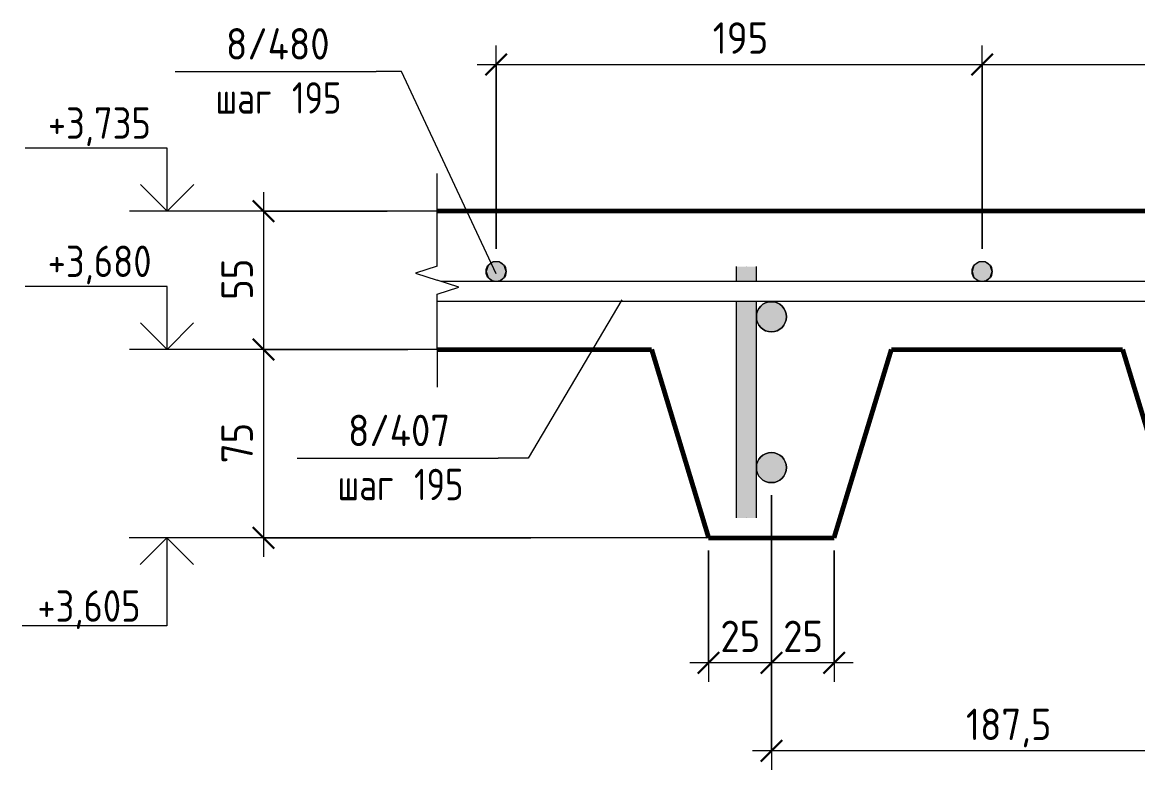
# Model space of a CAD drawing. Header units: millimetres. Extents: x 482 to 25547, y -975 to 52167.
# Drawn here: x 6345.4 to 6789.3, y 3512.8 to 3810.1 of the extents above; entities that cross this region are included whole.
import ezdxf

# ---------------------------------------------------------------- set-up
doc = ezdxf.new("R2010")
doc.units = ezdxf.units.MM
for name, color, linetype, lineweight in [('AA_Dim', 7, 'Continuous', 9), ('AA_Dim-5', 7, 'Continuous', 9), ('AA_Oformlenie', 7, 'Continuous', 9), ('AA_Vinoska', 7, 'Continuous', 9), ('AA_Visotnaya otmetka', 7, 'Continuous', 9), ('AF_Perekritie_Опалубка', 253, 'Continuous', 20), ('KR_Armatura', 7, 'Continuous', 20), ('KR_Armatura_Tonkie', 7, 'Continuous', 20), ('KR_Fundament', 7, 'Continuous', 20)]:
    doc.layers.add(name, color=color, linetype=linetype, lineweight=lineweight)
doc.styles.add('ISOCPEUR_5', font='isocpeur.TTF', dxfattribs={"width": 0.9, "height": 12.5})
doc.styles.add('ISOCPEUR_6', font='isocpeur.TTF', dxfattribs={"width": 0.8, "height": 12.5})
doc.styles.add('ISOCPEUR_7', font='isocpeur.TTF', dxfattribs={"width": 0.85, "height": 12.5})
doc.dimstyles.new('00_Точн_3_знака__прозр__1', dxfattribs={"dimscale": 304.8, "dimtxt": 12.534437, "dimasz": 0.027887, "dimexe": 0.024606, "dimexo": 0.016404, "dimgap": 0.00164, "dimtad": 1, "dimdec": 3, "dimrnd": 0.001, "dimdsep": 46, "dimtxsty": 'ISOCPEUR_5', "dimblk1": 'OBLIQUE', "dimblk2": 'OBLIQUE', "dimsah": 1, "dimcen": 0.09, "dimdle": 0.024606, "dimazin": 0, "dimtfac": 1, "dimtdec": 4, "dimtix": 1, "dimtmove": 0, "dimatfit": 3, "dimfxl": 1, "dimtvp": 1, "dimtolj": 1, "dimtzin": 0, "dimlwd": 18, "dimlwe": 18, "dimarcsym": 2})
doc.dimstyles.new('05_Округл_5мм__прозр_', dxfattribs={"dimscale": 304.8, "dimtxt": 12.534437, "dimasz": 0.027887, "dimexe": 0.024606, "dimexo": 0.016404, "dimgap": 0.00164, "dimtad": 1, "dimdec": 0, "dimrnd": 5, "dimdsep": 46, "dimtxsty": 'ISOCPEUR_5', "dimblk1": 'OBLIQUE', "dimblk2": 'OBLIQUE', "dimsah": 1, "dimcen": 0.09, "dimdle": 0.024606, "dimazin": 0, "dimtfac": 1, "dimtdec": 4, "dimtix": 1, "dimtmove": 0, "dimatfit": 3, "dimfxl": 1, "dimtvp": 1, "dimtolj": 1, "dimtzin": 0, "dimlwd": 18, "dimlwe": 18, "dimarcsym": 2})

# ---------------------------------------------------------------- blocks, each defined once
blk = doc.blocks.new('204_Плита по профлисту с монолитным слоем с вырезанием плиты_ГОСТ 24045-2016__Фунд_Перекрытие_ - Н75-3798773-Узел армирования покрытия по профлисту')
at = {"layer": 'KR_Fundament', "lineweight": 60}
for p, q in [((4943.61, 3735), (4312, 3735)), ((4312, 3680), (4397.31, 3680)), ((4397.31, 3680), (4420.06, 3605)), ((4470.06, 3605), (4492.81, 3680)), ((4492.81, 3680), (4584.81, 3680)), ((4584.81, 3680), (4607.56, 3605)), ((4657.56, 3605), (4680.31, 3680)), ((4680.31, 3680), (4772.31, 3680)), ((4772.31, 3680), (4795.06, 3605)), ((4845.06, 3605), (4867.81, 3680)), ((4867.81, 3680), (4943.61, 3680)), ((4420.06, 3605), (4470.06, 3605)), ((4607.56, 3605), (4657.56, 3605)), ((4795.06, 3605), (4845.06, 3605))]:
    blk.add_line(p, q, dxfattribs=at)
blk = doc.blocks.new('350_Стержень верт с удлинением концов _НесАрм_РабПлоск_ - 350_Стержень верт с удлинением концов _НесАрм_РабПлоск_-3890389-Узел армирования покрытия по профлисту')
at = {"layer": 'KR_Armatura_Tonkie'}
blk.add_hatch(color=256, dxfattribs=at).paths.add_polyline_path([(4445.06, 3626.97), (4446.61, 3627.17), (4448.06, 3627.77), (4449.3, 3628.73), (4450.26, 3629.97), (4450.86, 3631.42), (4451.06, 3632.97), (4450.86, 3634.52), (4450.26, 3635.97), (4449.3, 3637.21), (4448.06, 3638.16), (4446.61, 3638.76), (4445.06, 3638.97), (4443.51, 3638.76), (4442.06, 3638.16), (4440.82, 3637.21), (4439.87, 3635.97), (4439.27, 3634.52), (4439.06, 3632.97), (4439.27, 3631.42), (4439.87, 3629.97), (4440.82, 3628.73), (4442.06, 3627.77), (4443.51, 3627.17)])
at = {"layer": 'AA_Oformlenie'}
for start, end in [(0, 180), (180, 0)]:
    blk.add_arc((4445.06, 3632.97), 6, start, end, dxfattribs=at)
at = {"layer": 'KR_Armatura_Tonkie'}
blk.add_circle((4445.06, 3632.97), 6, dxfattribs=at)
blk = doc.blocks.new('350_Ряд стержней прямых горизонтально _НесАрм_РабПлоск_ - 350_Ряд стержней прямых горизонтально _НесАрм_РабПлоск_-3905324-Узел армирования покрытия по профлисту')
at = {"layer": 'KR_Armatura_Tonkie'}
h = blk.add_hatch(color=256, dxfattribs=at)
h.paths.add_polyline_path([(4435.06, 3612.97), (4435.06, 3699), (4431.06, 3699), (4431.06, 3612.97), (4434.03, 3612.97)])
h.paths.add_polyline_path([(4435.06, 3707), (4435.06, 3712.97), (4431.06, 3712.97), (4431.06, 3707), (4435, 3707)])
h = blk.add_hatch(color=256, dxfattribs=at)
h.paths.add_polyline_path([(4436.1, 3612.97), (4439.06, 3612.97), (4439.04, 3699), (4435.06, 3699), (4435.06, 3612.97)])
h.paths.add_polyline_path([(4435.06, 3707), (4439.06, 3707), (4439.06, 3712.97), (4435.06, 3712.97)])
for p, q in [((4431.06, 3712.97), (4431.06, 3707)), ((4435.06, 3712.97), (4435.06, 3712.97)), ((4435.06, 3712.97), (4435.06, 3712.97)), ((4435.06, 3712.97), (4435.06, 3712.97)), ((4435.06, 3712.97), (4435.06, 3712.97)), ((4439.06, 3707), (4439.06, 3712.97)), ((4431.06, 3699), (4431.06, 3612.97)), ((4439.06, 3697.75), (4439.06, 3699)), ((4439.06, 3612.97), (4439.06, 3697.71)), ((4435.06, 3612.97), (4435.06, 3612.97)), ((4435.06, 3612.97), (4435.06, 3612.97)), ((4435.06, 3612.97), (4435.06, 3612.97)), ((4435.06, 3612.97), (4435.06, 3612.97))]:
    blk.add_line(p, q, dxfattribs=at)
blk = doc.blocks.new('011_ЛинияОбрыва _ЭлУзла_Линия_ - Тип 1-3891358-Узел армирования покрытия по профлисту')
at = {"layer": 'AA_Oformlenie'}
for p, q in [((4312, 3713.13), (4312, 3735)), ((4312, 3680), (4312, 3702))]:
    blk.add_line(p, q, dxfattribs=at)
blk = doc.blocks.new('DIMBLOCK9-Узел армирования покрытия по профлисту')
at = {"layer": 'AA_Dim-5', "lineweight": 18}
for p, q in [((6533.99, 3720), (6533.99, 3800.84)), ((6727.42, 3720), (6727.42, 3800.84)), ((6526.49, 3793.34), (6727.42, 3793.34)), ((6533.99, 3793.34), (6533.99, 3720)), ((6727.42, 3793.34), (6727.42, 3720))]:
    blk.add_line(p, q, dxfattribs=at)
at = {"layer": 'AA_Dim-5', "lineweight": 30}
for p, q in [((6533.99, 3793.34), (6538.24, 3797.59)), ((6727.42, 3793.34), (6731.67, 3797.59)), ((6533.99, 3793.34), (6529.74, 3789.09)), ((6727.42, 3793.34), (6723.17, 3789.09))]:
    blk.add_line(p, q, dxfattribs=at)
at = {"layer": 'AA_Dim-5', "color": 0, "lineweight": 18, "insert": (6620.18, 3810.12), "char_height": 12.5, "width": 25.2581, "attachment_point": 1, "line_spacing_factor": 1.135194, "style": 'ISOCPEUR_5'}
blk.add_mtext('195', dxfattribs=at)
blk = doc.blocks.new('_Oblique')
at = {"color": 0, "linetype": 'ByBlock', "lineweight": -2}
blk.add_line((-0.5, -0.5), (0.5, 0.5), dxfattribs=at)
blk = doc.blocks.new('DIMBLOCK10-Узел армирования покрытия по профлисту')
at = {"layer": 'AA_Dim-5', "lineweight": 18}
for p, q in [((6727.42, 3720), (6727.42, 3800.84)), ((6920.84, 3720), (6920.84, 3800.84)), ((6727.42, 3793.34), (6920.84, 3793.34)), ((6727.42, 3793.34), (6727.42, 3720)), ((6920.84, 3793.34), (6920.84, 3720))]:
    blk.add_line(p, q, dxfattribs=at)
at = {"layer": 'AA_Dim-5', "lineweight": 30}
for p, q in [((6727.42, 3793.34), (6731.67, 3797.59)), ((6920.84, 3793.34), (6925.09, 3797.59)), ((6727.42, 3793.34), (6723.17, 3789.09)), ((6920.84, 3793.34), (6916.59, 3789.09))]:
    blk.add_line(p, q, dxfattribs=at)
at = {"layer": 'AA_Dim-5', "color": 0, "lineweight": 18, "insert": (6813.61, 3810.12), "char_height": 12.5, "width": 25.2581, "attachment_point": 1, "line_spacing_factor": 1.135194, "style": 'ISOCPEUR_5'}
blk.add_mtext('195', dxfattribs=at)
blk = doc.blocks.new('DIMBLOCK12-Узел армирования покрытия по профлисту')
at = {"layer": 'AA_Dim-5', "lineweight": 30}
for p, q in [((6441.42, 3735), (6437.17, 3739.25)), ((6441.42, 3735), (6445.67, 3730.75)), ((6441.42, 3680), (6437.17, 3684.25)), ((6441.42, 3680), (6445.67, 3675.75))]:
    blk.add_line(p, q, dxfattribs=at)
at = {"layer": 'AA_Dim-5', "lineweight": 18}
for p, q in [((6441.42, 3742.5), (6441.42, 3680)), ((6490.67, 3735), (6433.92, 3735)), ((6441.42, 3735), (6490.67, 3735)), ((6498.81, 3680), (6433.92, 3680)), ((6441.42, 3680), (6498.81, 3680))]:
    blk.add_line(p, q, dxfattribs=at)
at = {"layer": 'AA_Dim-5', "color": 0, "lineweight": 18, "insert": (6424.64, 3699.7), "char_height": 12.5, "width": 18.7307, "attachment_point": 1, "rotation": 90, "line_spacing_factor": 1.135194, "style": 'ISOCPEUR_5'}
blk.add_mtext('55', dxfattribs=at)
blk = doc.blocks.new('DIMBLOCK13-Узел армирования покрытия по профлисту')
at = {"layer": 'AA_Dim-5', "lineweight": 30}
for p, q in [((6441.42, 3680), (6437.17, 3684.25)), ((6441.42, 3680), (6445.67, 3675.75)), ((6441.42, 3605), (6437.17, 3609.25)), ((6441.42, 3605), (6445.67, 3600.75))]:
    blk.add_line(p, q, dxfattribs=at)
at = {"layer": 'AA_Dim-5', "lineweight": 18}
for p, q in [((6498.81, 3680), (6433.92, 3680)), ((6441.42, 3680), (6441.42, 3597.5)), ((6441.42, 3680), (6498.81, 3680)), ((6547.78, 3605), (6433.92, 3605)), ((6441.42, 3605), (6547.78, 3605))]:
    blk.add_line(p, q, dxfattribs=at)
at = {"layer": 'AA_Dim-5', "color": 0, "lineweight": 18, "insert": (6424.64, 3634.7), "char_height": 12.5, "width": 18.7307, "attachment_point": 1, "rotation": 90, "line_spacing_factor": 1.135194, "style": 'ISOCPEUR_5'}
blk.add_mtext('75', dxfattribs=at)
blk = doc.blocks.new('042_М_Арматуры - Диам длина поз _ Комментарий-2260297-Узел армирования покрытия по профлисту')
at = {"layer": 'AA_Vinoska'}
blk.add_line((4256.29, 3636.73), (4336.29, 3636.73), dxfattribs=at)
blk = doc.blocks.new('DIMBLOCK21-Узел армирования покрытия по профлисту')
at = {"layer": 'AA_Dim-5', "lineweight": 18}
for p, q in [((6643.56, 3621.97), (6643.56, 3547.77)), ((6643.56, 3555.27), (6643.56, 3621.97)), ((6668.56, 3600), (6668.56, 3547.77)), ((6668.56, 3555.27), (6668.56, 3600)), ((6676.06, 3555.27), (6643.56, 3555.27))]:
    blk.add_line(p, q, dxfattribs=at)
at = {"layer": 'AA_Dim-5', "lineweight": 30}
for p, q in [((6643.56, 3555.27), (6647.81, 3559.52)), ((6668.56, 3555.27), (6672.81, 3559.52)), ((6643.56, 3555.27), (6639.31, 3551.02)), ((6668.56, 3555.27), (6664.31, 3551.02))]:
    blk.add_line(p, q, dxfattribs=at)
at = {"layer": 'AA_Dim-5', "color": 0, "lineweight": 18, "insert": (6648.25, 3572.06), "char_height": 12.5, "width": 18.7307, "attachment_point": 1, "line_spacing_factor": 1.135194, "style": 'ISOCPEUR_5'}
blk.add_mtext('25', dxfattribs=at)
blk = doc.blocks.new('DIMBLOCK22-Узел армирования покрытия по профлисту')
at = {"layer": 'AA_Dim-5', "lineweight": 18}
for p, q in [((6643.56, 3621.97), (6643.56, 3547.77)), ((6643.56, 3555.27), (6643.56, 3621.97)), ((6618.56, 3600), (6618.56, 3547.77)), ((6618.56, 3555.27), (6618.56, 3600)), ((6643.56, 3555.27), (6611.06, 3555.27))]:
    blk.add_line(p, q, dxfattribs=at)
at = {"layer": 'AA_Dim-5', "lineweight": 30}
for p, q in [((6618.56, 3555.27), (6622.81, 3559.52)), ((6643.56, 3555.27), (6647.81, 3559.52)), ((6618.56, 3555.27), (6614.31, 3551.02)), ((6643.56, 3555.27), (6639.31, 3551.02))]:
    blk.add_line(p, q, dxfattribs=at)
at = {"layer": 'AA_Dim-5', "color": 0, "lineweight": 18, "insert": (6623.25, 3572.06), "char_height": 12.5, "width": 18.7307, "attachment_point": 1, "line_spacing_factor": 1.135194, "style": 'ISOCPEUR_5'}
blk.add_mtext('25', dxfattribs=at)
blk = doc.blocks.new('DIMBLOCK24-Узел армирования покрытия по профлисту')
at = {"layer": 'AA_Dim-5', "lineweight": 18}
for p, q in [((6643.56, 3621.97), (6643.56, 3512.77)), ((6643.56, 3520.27), (6643.56, 3621.97)), ((6831.06, 3622), (6831.06, 3512.77)), ((6831.06, 3520.27), (6831.06, 3622)), ((6831.06, 3520.27), (6636.06, 3520.27))]:
    blk.add_line(p, q, dxfattribs=at)
at = {"layer": 'AA_Dim-5', "lineweight": 30}
for p, q in [((6643.56, 3520.27), (6647.81, 3524.52)), ((6831.06, 3520.27), (6835.31, 3524.52)), ((6643.56, 3520.27), (6639.31, 3516.02)), ((6831.06, 3520.27), (6826.81, 3516.02))]:
    blk.add_line(p, q, dxfattribs=at)
at = {"layer": 'AA_Dim-5', "color": 0, "lineweight": 18, "insert": (6720.99, 3537.06), "char_height": 12.5, "width": 39.1642, "attachment_point": 1, "line_spacing_factor": 1.135194, "style": 'ISOCPEUR_5'}
blk.add_mtext('187,5', dxfattribs=at)
blk = doc.blocks.new('Высотные отметки - Стрелка вверх-400292-Узел армирования покрытия по профлисту')
at = {"layer": 'AA_Vinoska'}
for p, q in [((4204.56, 3760), (4148.06, 3760)), ((4204.56, 3735), (4204.56, 3760)), ((4204.56, 3735), (4193.95, 3745.61)), ((4204.56, 3735), (4215.16, 3745.61)), ((4219.56, 3735), (4189.56, 3735))]:
    blk.add_line(p, q, dxfattribs=at)
blk = doc.blocks.new('Высотные отметки - Стрелка вниз высокая-400290-Узел армирования покрытия по профлисту')
at = {"layer": 'AA_Vinoska'}
for p, q in [((4219.38, 3605), (4189.38, 3605)), ((4204.38, 3605), (4193.77, 3594.39)), ((4204.38, 3605), (4204.38, 3570)), ((4204.38, 3605), (4214.99, 3594.39)), ((4204.38, 3570), (4146.88, 3570))]:
    blk.add_line(p, q, dxfattribs=at)

msp = doc.modelspace()

# ---------------------------------------------------------------- hatches: boundary and pattern name
at = {"layer": 'KR_Armatura'}
h = msp.add_hatch(color=256, dxfattribs=at)
edge = h.paths.add_edge_path()
edge.add_arc((6533.9869, 3711), 4, 0, 360)
for points in [[(6532.7508, 3707.1958), (6535.223, 3707.1958), (6537.223, 3708.6489), (6537.9869, 3711), (6537.223, 3713.3511), (6535.223, 3714.8042), (6532.7508, 3714.8042), (6530.7508, 3713.3511), (6529.9869, 3711), (6530.7508, 3708.6489)], [(6726.1794, 3707.1958), (6728.6515, 3707.1958), (6730.6515, 3708.6489), (6731.4155, 3711), (6730.6515, 3713.3511), (6728.6515, 3714.8042), (6726.1794, 3714.8042), (6724.1794, 3713.3511), (6723.4155, 3711), (6724.1794, 3708.6489)]]:
    msp.add_hatch(color=256, dxfattribs=at).paths.add_polyline_path(points)
h = msp.add_hatch(color=256, dxfattribs=at)
edge = h.paths.add_edge_path()
edge.add_arc((6727.4155, 3711), 4, 0, 360)

# ---------------------------------------------------------------- linework, layer by layer
at = {"layer": 'AA_Vinoska'}
for p, q in [((6496.3307, 3790.5439), (6486.2041, 3790.5439)), ((6534.0299, 3709.9999), (6496.3307, 3790.5439)), ((6510.4931, 3735), (6510.4931, 3750)), ((6510.4931, 3713.1309), (6501.8281, 3710.3154)), ((6501.8281, 3710.3154), (6510.4931, 3707.5)), ((6519.1534, 3704.75), (6510.4931, 3707.5)), ((6510.4931, 3702), (6519.1534, 3704.75)), ((6584.057, 3699.6615), (6546.7736, 3636.7349)), ((6510.4931, 3680), (6510.4931, 3665)), ((6546.7736, 3636.7349), (6534.7849, 3636.7349))]:
    msp.add_line(p, q, dxfattribs=at)
at = {"layer": 'AA_Visotnaya otmetka'}
for p, q in [((6429.6972, 3735), (6403.0523, 3735)), ((6541.1743, 3735), (6429.6972, 3735)), ((6461.236, 3680), (6402.976, 3680)), ((6541.1743, 3680), (6461.236, 3680)), ((6476.3136, 3605), (6402.8783, 3605)), ((6631.9607, 3605), (6476.3136, 3605))]:
    msp.add_line(p, q, dxfattribs=at)
at = {"layer": 'AF_Perekritie_Опалубка', "lineweight": 60}
msp.add_line((7142.1108, 3735), (6510.4931, 3735), dxfattribs=at)
at = {"layer": 'KR_Armatura'}
for p, q in [((6530.7508, 3713.3511), (6529.9869, 3711)), ((6532.7508, 3714.8042), (6530.7508, 3713.3511)), ((6535.223, 3714.8042), (6532.7508, 3714.8042)), ((6537.223, 3713.3511), (6535.223, 3714.8042)), ((6537.9869, 3711), (6537.223, 3713.3511)), ((6724.1794, 3713.3511), (6723.4155, 3711)), ((6726.1794, 3714.8042), (6724.1794, 3713.3511)), ((6728.6515, 3714.8042), (6726.1794, 3714.8042)), ((6730.6515, 3713.3511), (6728.6515, 3714.8042)), ((6731.4155, 3711), (6730.6515, 3713.3511)), ((6529.9869, 3711), (6530.7508, 3708.6489)), ((6530.7508, 3708.6489), (6532.7508, 3707.1958)), ((6532.7508, 3707.1958), (6535.223, 3707.1958)), ((6535.223, 3707.1958), (6537.223, 3708.6489)), ((6537.223, 3708.6489), (6537.9869, 3711)), ((6723.4155, 3711), (6724.1794, 3708.6489)), ((6724.1794, 3708.6489), (6726.1794, 3707.1958)), ((6726.1794, 3707.1958), (6728.6515, 3707.1958)), ((6728.6515, 3707.1958), (6730.6515, 3708.6489)), ((6730.6515, 3708.6489), (6731.4155, 3711))]:
    msp.add_line(p, q, dxfattribs=at)
for centre in [(6533.9869, 3711), (6727.4155, 3711)]:
    msp.add_circle(centre, 4, dxfattribs=at)
at = {"layer": 'KR_Armatura_Tonkie'}
for p, q in [((7138.1855, 3707), (6512.0677, 3707)), ((7142.1108, 3699), (6510.4931, 3699))]:
    msp.add_line(p, q, dxfattribs=at)

# ---------------------------------------------------------------- block references
at = {"layer": 'AA_Oformlenie'}
msp.add_blockref('011_ЛинияОбрыва _ЭлУзла_Линия_ - Тип 1-3891358-Узел армирования покрытия по профлисту', (2198.4967, 0), dxfattribs=at)
at = {"layer": 'AA_Vinoska'}
for name, p in [('042_М_Арматуры - Диам длина поз _ Комментарий-2260297-Узел армирования покрытия по профлисту', (2149.9159, 153.809)), ('Высотные отметки - Стрелка вверх-400292-Узел армирования покрытия по профлисту', (2198.4967, 0)), ('042_М_Арматуры - Диам длина поз _ Комментарий-2260297-Узел армирования покрытия по профлисту', (2198.4967, 0)), ('Высотные отметки - Стрелка вниз высокая-400290-Узел армирования покрытия по профлисту', (2198.4967, 0))]:
    msp.add_blockref(name, p, dxfattribs=at)
at = {"layer": 'AA_Visotnaya otmetka'}
msp.add_blockref('Высотные отметки - Стрелка вверх-400292-Узел армирования покрытия по профлисту', (2198.4204, -55), dxfattribs=at)
at = {"layer": 'KR_Armatura'}
for p in [(2198.4967, 60), (2198.4967, 0)]:
    msp.add_blockref('350_Стержень верт с удлинением концов _НесАрм_РабПлоск_ - 350_Стержень верт с удлинением концов _НесАрм_РабПлоск_-3890389-Узел армирования покрытия по профлисту', p, dxfattribs=at)
at = {"layer": 'KR_Armatura_Tonkie'}
msp.add_blockref('350_Ряд стержней прямых горизонтально _НесАрм_РабПлоск_ - 350_Ряд стержней прямых горизонтально _НесАрм_РабПлоск_-3905324-Узел армирования покрытия по профлисту', (2198.4967, 0), dxfattribs=at)
at = {"layer": 'KR_Fundament'}
msp.add_blockref('204_Плита по профлисту с монолитным слоем с вырезанием плиты_ГОСТ 24045-2016__Фунд_Перекрытие_ - Н75-3798773-Узел армирования покрытия по профлисту', (2198.4967, 0), dxfattribs=at)

# ---------------------------------------------------------------- texts
at = {"layer": 'AA_Vinoska', "char_height": 12.5, "attachment_point": 1}
for s, insert, width, style in [('8/480', (6426.4523, 3807.7951), 49.784794, 'ISOCPEUR_5'), (' 195', (6446.3494, 3786.2999), 30.7848, 'ISOCPEUR_6'), ('шаг', (6422.2723, 3786.2999), 29.181425, 'ISOCPEUR_6'), ('8/407', (6475.0331, 3653.9861), 49.784794, 'ISOCPEUR_5'), (' 195', (6494.9302, 3632.4909), 30.7848, 'ISOCPEUR_6'), ('шаг', (6470.8531, 3632.4909), 29.181425, 'ISOCPEUR_6')]:
    msp.add_mtext(s, dxfattribs=dict(at, insert=insert, width=width, style=style))
at = {"layer": 'AA_Visotnaya otmetka', "char_height": 12.5, "width": 47.979867, "attachment_point": 1, "line_spacing_factor": 1.135194, "style": 'ISOCPEUR_7'}
for s, insert in [('+3,735', (6355.5607, 3776.284)), ('+3,680', (6355.4844, 3721.284)), ('+3,605', (6351.3866, 3584.1341))]:
    msp.add_mtext(s, dxfattribs=dict(at, insert=insert))

# ---------------------------------------------------------------- dimensions: what is measured, and where the dimension line sits
at = {"layer": 'AA_Dim', "lineweight": 18}
for base, p1, p2, dimstyle, override, picture, middle in [((6727.4155, 3793.3386), (6533.9869, 3715), (6727.4155, 3715), '05_Округл_5мм__прозр_', {"dimpost": '<>', "dimfxl": 193.428571}, 'DIMBLOCK9-Узел армирования покрытия по профлисту', (6630.7012, 3800.0886)), ((6920.844, 3793.3386), (6727.4155, 3715), (6920.844, 3715), '05_Округл_5мм__прозр_', {"dimpost": '<>', "dimfxl": 193.428571}, 'DIMBLOCK10-Узел армирования покрытия по профлисту', (6824.1297, 3800.0886)), ((6618.5583, 3555.2737), (6643.5583, 3626.9681), (6618.5583, 3605), '00_Точн_3_знака__прозр__1', {"dimpost": '<>', "dimfxl": 33.280559}, 'DIMBLOCK22-Узел армирования покрытия по профлисту', (6631.0583, 3562.0237)), ((6643.5583, 3520.2737), (6831.0583, 3627), (6643.5583, 3626.9681), '00_Точн_3_знака__прозр__1', {"dimpost": '<>', "dimfxl": 187.500003}, 'DIMBLOCK24-Узел армирования покрытия по профлисту', (6737.3083, 3527.0237)), ((6643.5583, 3555.2737), (6668.5583, 3605), (6643.5583, 3626.9681), '00_Точн_3_знака__прозр__1', {"dimpost": '<>', "dimfxl": 33.280559}, 'DIMBLOCK21-Узел армирования покрытия по профлисту', (6656.0583, 3562.0237))]:
    dim = msp.add_linear_dim(base=base, p1=p1, p2=p2, dimstyle=dimstyle, override=override, dxfattribs=at)
    dim.commit()
    dim.dimension.update_dxf_attribs({"geometry": picture, "text_midpoint": middle})
for base, p1, p2, override, picture, middle in [((6441.4232, 3680), (6495.6675, 3735), (6503.8083, 3680), {"dimpost": '<>', "dimfxl": 55.599219}, 'DIMBLOCK12-Узел армирования покрытия по профлисту', (6434.6732, 3707.5)), ((6441.4232, 3605), (6503.8083, 3680), (6552.7768, 3605), {"dimpost": '<>', "dimfxl": 89.570738}, 'DIMBLOCK13-Узел армирования покрытия по профлисту', (6434.6732, 3642.5))]:
    dim = msp.add_linear_dim(base=base, p1=p1, p2=p2, angle=90, dimstyle='00_Точн_3_знака__прозр__1', override=override, dxfattribs=at)
    dim.commit()
    dim.dimension.update_dxf_attribs({"geometry": picture, "text_midpoint": middle})

doc.saveas('drawing.dxf')
